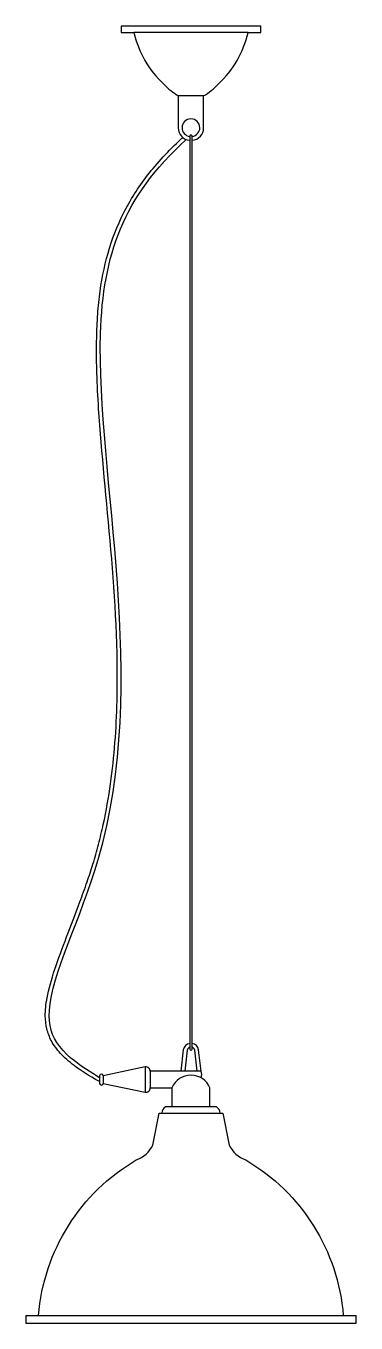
# Model space of a CAD drawing. Extents: x -54766 to -54506, y -34012 to -32992.
import ezdxf

# ---------------------------------------------------------------- set-up
doc = ezdxf.new("R2010")
doc.units = 0
doc.header["$MEASUREMENT"] = 0
for name, color, linetype in [('3', 3, 'CONTINUOUS'), ('4', 4, 'CONTINUOUS'), ('7', 7, 'CONTINUOUS')]:
    doc.layers.add(name, color=color, linetype=linetype)

msp = doc.modelspace()

# ---------------------------------------------------------------- linework, layer by layer
at = {"layer": '3'}
for p, q in [((-54590.6, -32996.7), (-54680.6, -32996.7)), ((-54671.6, -33810.2), (-54671.6, -33830.2)), ((-54704.6, -33817.2), (-54704.6, -33823.2))]:
    msp.add_line(p, q, dxfattribs=at)
at = {"layer": '4'}
for points in [[(-54625.6, -33046.7, 0.056163), (-54614.1, -33037.5, 0.148513), (-54590.6, -32996.7), (-54580.6, -32996.7), (-54580.6, -32991.7), (-54690.6, -32991.7), (-54690.6, -32996.7), (-54680.6, -32996.7, 0.148513), (-54657, -33037.5, 0.056163), (-54645.6, -33046.7)], [(-54634.6, -33081.6, 0.38517), (-54625.6, -33071.7), (-54625.6, -33046.7), (-54645.6, -33046.7), (-54645.6, -33071.7, 0.38517), (-54636.6, -33081.6, 0.38517)], [(-54636.6, -33791.7, 0.316142), (-54641.6, -33796.7), (-54643.6, -33813.7)], [(-54627.6, -33813.7), (-54629.6, -33796.7, 0.316142), (-54634.6, -33791.7, 0.316142)], [(-54620.6, -33841.7), (-54620.6, -33826.7, 0.666667), (-54650.6, -33826.7), (-54650.6, -33841.7)], [(-54612.6, -33846.7, 0.311301), (-54615.6, -33841.7), (-54655.6, -33841.7, 0.311301), (-54658.5, -33846.7)], [(-54755.6, -34005.7, -0.244957), (-54678.6, -33883.4, 0.198959), (-54665.6, -33871.7), (-54660.6, -33846.7), (-54610.6, -33846.7), (-54605.6, -33871.7, 0.198959), (-54592.5, -33883.4, -0.244957), (-54515.6, -34005.7)]]:
    msp.add_lwpolyline(points, format="xyb", dxfattribs=at)
at = {"layer": '7'}
for p, q in [((-54667.6, -33813.7), (-54667.6, -33826.7)), ((-54765.6, -34005.7), (-54505.6, -34005.7)), ((-54765.6, -34005.7), (-54765.6, -34011.7)), ((-54505.6, -34011.7), (-54505.6, -34005.7)), ((-54765.6, -34011.7), (-54505.6, -34011.7))]:
    msp.add_line(p, q, dxfattribs=at)
for points in [[(-54628.6, -33071.7, 1), (-54642.6, -33071.7, 0.372825), (-54636.6, -33078.6, 0.372825)], [(-54634.6, -33078.6, 0.372825), (-54628.6, -33071.7)], [(-54636.6, -33794.8, 0.266389), (-54638.6, -33797.1), (-54640.5, -33813.7)], [(-54630.6, -33813.7), (-54632.5, -33797.1, 0.266389), (-54634.6, -33794.8, 0.266389)], [(-54627.6, -33818.8, 0.183529), (-54627.6, -33813.7), (-54667.6, -33813.7, 0.431144), (-54671.6, -33810.2), (-54704.6, -33817.2, 0.894638), (-54707.6, -33817.2), (-54707.6, -33823.2, 0.894638), (-54704.6, -33823.2), (-54671.6, -33830.2, 0.431144), (-54667.6, -33826.7), (-54650.6, -33826.7)]]:
    msp.add_lwpolyline(points, format="xyb", dxfattribs=at)
msp.add_lwpolyline([(-54636.6, -33078.6), (-54636.6, -33796.2, 0.741916), (-54634.6, -33796.2), (-54634.6, -33078.6, 1.075167)], format="xyb", close=True, dxfattribs=at)
for points, knots in [([(-54707.6, -33821.8), (-54716.4, -33816.9), (-54722.4, -33813), (-54731.7, -33806), (-54735.2, -33802.9), (-54741.2, -33796.5), (-54743.6, -33793.2), (-54747.1, -33786.7), (-54748.2, -33783.6), (-54749.8, -33777.1), (-54750.2, -33773.7), (-54750.3, -33767.9), (-54750.2, -33765.6), (-54749.7, -33760.9), (-54749.3, -33758.4), (-54747.5, -33748.9), (-54745.4, -33741.4), (-54740.1, -33725.4), (-54736.9, -33716.9), (-54730.1, -33699.2), (-54726.5, -33690), (-54721.1, -33675.3), (-54719.2, -33670), (-54715.8, -33660.1), (-54714.2, -33655.5), (-54711.2, -33645.7), (-54709.7, -33640.5), (-54707, -33630.1), (-54705.8, -33624.8), (-54702.3, -33609), (-54700.4, -33598.3), (-54695.9, -33566.1), (-54694.3, -33544.3), (-54692.8, -33482.5), (-54695.3, -33442.3), (-54701.9, -33364.7), (-54706, -33327.2), (-54708.9, -33283.1), (-54709.3, -33273.8), (-54709.9, -33257.1), (-54710, -33249.5), (-54709.8, -33235.6), (-54709.6, -33229.2), (-54708.9, -33216.7), (-54708.4, -33210.6), (-54706.2, -33192.7), (-54704, -33181.4), (-54697.8, -33159.5), (-54693.7, -33149), (-54683.5, -33128.6), (-54677.2, -33118.7), (-54662.2, -33099.4), (-54653.5, -33089.9), (-54642.9, -33080.1), (-54642.4, -33079.7), (-54642, -33079.3)], [0.387891, 0.387891, 0.387891, 0.387891, 23.092495, 23.092495, 41.207908, 41.207908, 59.32332, 59.32332, 74.507733, 74.507733, 89.692146, 89.692146, 99.06805, 99.06805, 108.443953, 108.443953, 134.33093, 134.33093, 160.217907, 160.217907, 186.104884, 186.104884, 200.406169, 200.406169, 212.572334, 212.572334, 226.139244, 226.139244, 239.706154, 239.706154, 266.839974, 266.839974, 321.107614, 321.107614, 420.371167, 420.371167, 519.634721, 519.634721, 546.749014, 546.749014, 570.068808, 570.068808, 590.794832, 590.794832, 611.520856, 611.520856, 652.972905, 652.972905, 694.424954, 694.424954, 735.877003, 735.877003, 777.329051, 777.329051, 779.066445, 779.066445, 779.066445, 779.066445]), ([(-54707.6, -33818.7), (-54736.9, -33801.4), (-54763.4, -33772.2), (-54653.3, -33561.8), (-54733.7, -33255.1), (-54689, -33126.1), (-54639.5, -33081.1)], [0, 0, 0, 0, 95.905597, 216.506689, 579.218384, 779.715494, 779.715494, 779.715494, 779.715494])]:
    msp.add_open_spline(points, degree=3, knots=knots, dxfattribs=at)

doc.saveas('drawing.dxf')
